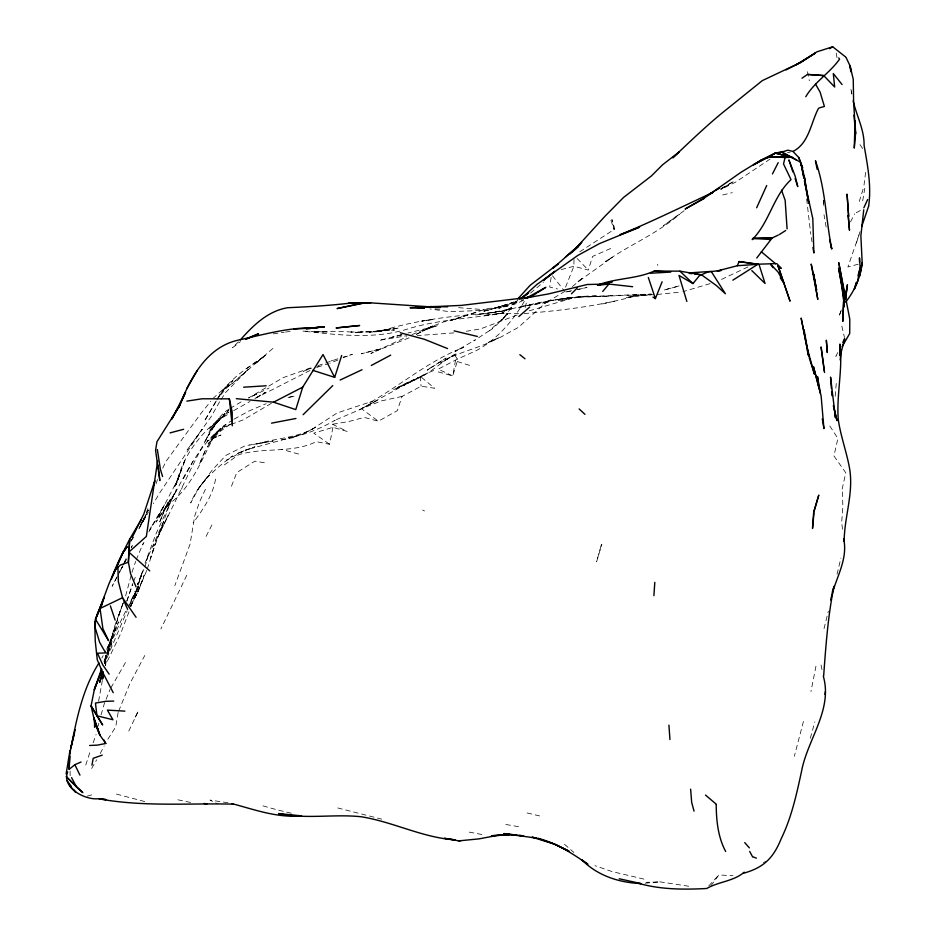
<?xml version="1.0" encoding="UTF-8"?>
<svg xmlns="http://www.w3.org/2000/svg" width="936" height="936" viewBox="0 0 936 936"><rect width="100%" height="100%" fill="white"/><g stroke="black" fill="none" stroke-linecap="round" stroke-linejoin="round"><path stroke-width="0.7" stroke-dasharray="4.68 3.51" d="M574.002 259.459L573.873 266.269L565.215 288.019M105.417 665.063L105.826 655.247L104.68 663.647M438.224 371.873L452.708 375.921L457.259 361.542L457.376 359.143L453.433 353.036L454.089 352.72M835.193 396.279L836.421 381.502M864.01 185.152L865.999 169.124M551.129 277.384L549.736 287.095L557.54 288.978M102.352 680.484L98.21 703.299M862.699 200.795L864.782 188.288M118.158 712.483L115.713 726.874L106.879 740.809M455.528 360.278L452.708 375.921L438.188 369.17L457.376 359.143L476.295 350.59C497.964 338.961 513.618 320.042 525.681 299.087M205.429 489.247L199.368 502.328L194.77 515.853L190.031 544.272L174.821 585.702M815.958 666.198L810.95 691.54M224.371 464.899L238.668 454.732C263.929 446.998 292.126 453.632 316.286 441.652L329.612 444.307L332.947 427.331L332.467 424.254L348.449 421.621L364.174 417.386L378.355 421.212L397.32 410.67L402.059 396.419L421.106 386.205L434.561 388.241L420.205 376.284L434.772 369.989M579.77 251.784L614.051 229.531L611.945 219.515L614.823 229.074L614.203 228.77M842.131 489.177L845.793 472.785L833.917 455.949L837.907 438.434L829.495 425.541M105.253 665.683L107.184 657.388L127.179 610.775M837.03 574.236L840.926 558.09M98.14 726.055L98.83 723.247M824.019 628.653L828.337 611.22M525.166 307.534L527.167 299.614M803.439 721.457L794.336 756.265M125.623 595.928L130.911 576.272M126.781 601.146L132.584 583.889M810.319 738.235L814.858 721.89M215.572 479.068C212.741 495.67 202.901 509.523 193.167 522.826M101.065 714.882L104.259 703.837L110.156 689.188M131.04 606.411L143.372 568.69M126.886 601.076L132.9 583.713M144.916 566.935L148.567 554.603L146.332 560.57L163.496 521.656L169.299 505.147L155.996 533.836L145.045 563.144M140.283 578.893L142.108 572.844L137.276 584.918L143.816 569.497M142.108 572.844L134.398 597.203L139.148 585.023L130.829 605.674M859.283 201.497L863.191 188.815M561.19 269.568L573.873 266.269L588.311 270.071L592.593 256.417L611.758 247.993M858.242 264.198L847.911 266.994L858.932 234.994M856.393 243.067L860.044 231.648M156.066 483.889L157.763 478.635M85.761 765.028L90.745 749.654M179.63 474.306L176.401 484.146C183.117 453.656 203.451 429.214 228.852 412.004L213.174 424.932L208.775 429.659L218.813 418.626L208.435 432.923L219.726 417.222L224.347 412.191L228.887 409.207M122.873 603.568L108.248 647.349L113.104 633.532L106.844 649.303L112.694 637.182L105.277 651.971M104.352 663.671L110.916 640.914L118.474 621.913L107.745 650.403M131.953 572.399L135.673 561.389M136.141 560.009L143.138 543.465M103.966 661.413L106.213 654.849M106.657 653.539L112.297 637.357L106.844 653.117M93.167 742.763L96.08 734.503M120.124 611.196L110.378 642.424L114.52 626.558L123.657 601.883M177.501 480.835L185.41 459.003L175.582 485.269L180.426 471.978L174.576 487.071L178.343 478.401L157.353 518.649L164.572 504.539L150.052 529.074M118.661 711.149L129.964 683.397L144.752 655.516M841.288 309.991L838.913 316.403L840.984 311.395M118.544 615.432L123.646 601.907M128.981 611.84L120.44 634.14L105.288 665.438M144.238 517.959L142.681 521.949L148.286 510.284L144.998 516.321M146.308 512.647L147.865 508.657M231.461 486.229L236.82 472.528L254.873 461.155L267.591 463.285M128.747 607.031L134.948 591.388M146.706 570.457L137.826 591.926L130.092 607.207L138.165 591.084L144.261 575.172L137.826 591.926L138.165 591.084L130.361 606.797M147.233 569.135L155.434 543.149L150.45 558.219L163.718 521.317L157.81 537.1L168.106 515.537L153.094 546.683M133.836 580.765L135.264 577.29M104.797 659.892L111.817 643.711L104.458 663.273C109.723 644.951 117.456 627.483 126.079 610.518M160.36 530.993C177.501 498.654 191.669 464.899 209.746 433.052L204.855 441.382L213.443 426.477L228.688 410.143L213.443 426.477L208.705 434.667L217.14 422.183L212.636 427.846L224.722 413.478L218.989 420.018L228.793 413.759M169.159 505.452L176.389 489.235M181.455 489.259L182.239 487.492M186.767 575.266L160.887 628.969M135.299 717.14L138.341 710.904L128.595 731.531M129.964 604.422L138.505 586.158L128.677 605.358M124.195 562.735L126.524 557.762M119.562 572.118L122.78 565.718M123.376 564.443L126.372 558.078M117.913 575.219L122.628 566.046M142.752 544.857L143.98 542.272M148.859 531.894L161.366 510.611M162.747 468.129L165.871 461.565L200.807 413.595L210.717 401.38M149.456 530.455L151.304 526.699M837.732 352.579L835.848 356.359L837.416 353.925M206.084 536.41L212.519 523.786M850.543 221.867L854.603 213.923M117.281 576.447L112.133 586.275L116.86 577.266M100.21 753.55L104.212 745.91M143.77 518.579L148.508 509.898M121.586 568.257L122.955 565.765M123.634 564.513L126.372 559.529M139.558 527.553L145.817 516.181L139.207 528.196M121.13 569.088L122.464 566.643M125.132 561.775L126.465 559.342M233.041 419.843C200.421 438.82 185.749 474.716 167.977 506.025L176.331 490.499L161.986 513.958L170.621 499.087L169.919 500.152M183.374 478.764L192.956 461.506M110.869 687.913L126.161 661.342M138.867 528.817L148.274 512.425M219.609 401.801L210.752 417.257L187.13 449.947L202.258 429.273L159.202 493.67L153.375 503.662M101.79 658.067L103.182 655.633M91.658 768.456L96.665 759.786M140.388 524.78L144.366 517.971L140.037 525.19M169.322 504.106L165.005 508.342L170.247 503.159C192.687 485.62 201.872 458.792 214.929 434.784L207.347 447.022L209.945 442.623L222.745 427.764L213.127 436.363L208.155 443.956L220.311 428.711L225.342 424.804L211.279 437.568L220.311 428.711L212.917 436.679M170.621 499.087L156.019 522.089L166.257 507.16M215.666 401.778L204.376 421.188L217.866 398.432M218.603 397.274L223.798 389.189L218.065 398.022L232.97 380.484L213.42 398.046M223.798 389.189L216.391 400.655C226.886 380.028 247.42 367.86 265.801 355.154L254.908 363.94L273.534 347.888M130.689 541.113L132.924 537.755M221.001 399.543L226.009 392.102L248.262 369.299L232.877 382.941L222.335 390.452L232.877 382.941L257.026 362.115L254.908 363.94M130.923 541.148L134.948 535.322M516.227 301.123L501.556 320.615L507.476 314.145M710.927 885.76L718.871 874.949L733.04 875.722M708.763 885.912L718.871 874.949M238.399 341.862L232.491 347.759L240.435 341.687M495.834 325.716L507.604 314.04L489.399 330.794L492.628 328.594L473.873 340.809L475.055 340.096L454.99 351.491L463.729 347.338C429.109 360.571 400.877 385.141 368.913 403.194L372.341 401.275L337.206 412.928L312.659 428.887L302.316 434.327L245.361 450.157L254.943 446.811L236.024 454.054L244.495 450.462L226.547 460.219L232.584 455.902C215.736 468.491 198.748 482.894 190.698 502.936L199.602 486.673L209.325 474.903L197.625 489.82L212.086 470.235L225.775 455.469L245.185 445.758L273.183 441.031L249.643 445.033M572.376 286.627L583.245 277.372L577.243 282.356L612.46 257.224L605.136 261.589L612.46 257.224M530.583 293.073L543.5 282.11M684.099 210.764L663.367 225.728L679.513 214.227C658.581 232.69 632.771 243.337 609.874 258.792M246.648 368.69L266.257 354.826M213.127 436.363L229.999 424.499M517.269 300.772L511.559 304.762L518.567 301.345L498.724 308.283L516.11 303.697L524.932 299.637M234.164 419.082L249.07 410.951L266.152 403.709M770.082 159.05L735.684 182.087L720.931 189.435M230.034 408.459L242.494 401.076M233.696 410.623L250.017 401.462M271.358 403.346L243.278 419.843L231.882 424.102M256.827 397.461L265.461 392.278L256.066 397.858M408.623 383.011L393.635 389.598L408.623 383.011L418.731 377.337L398.432 386.989L414.543 379.443L404.048 384.474L412.799 381.057L425.424 374.306L409.161 382.52L425.424 374.306M722.124 188.37L734.152 181.139L719.41 189.481M721.258 188.955L728.828 184.638L720.591 189.154M256.756 393.998L248.485 397.999L282.988 377.711L311.337 367.614M265.567 442.201L256.838 443.933C276.471 437.99 298.21 438.048 316.064 426.991L302.316 434.327L288.382 437.931C305.019 435.1 320.521 428.489 335.146 420.252L333.625 420.826L359.763 409.652L377.231 400.409L361.799 408.505M359.763 409.652L404.984 384.731L402.574 385.913M856.253 212.694L862.442 209.418M565.098 291.19L544.296 303.732L546.507 302.035L518.439 327.331L501.275 336.855L488.077 342.506L498.537 337.861C481.829 347.303 462.688 350.895 445.782 359.752L450.169 357.26L440.68 362.911L457.014 353.211C442.166 360.535 431.005 373.569 415.35 379.419M416.707 334.14L433.052 325.997L426.956 328.466L443.278 322.042L463.858 316.251M254.884 398.549L309.98 370.48M416.227 334.374L422.148 331.449M747.958 266.935L719.55 280.344M433.052 325.997L422.347 331.204L433.134 326.839L428.559 328.325L437.872 325.646L407.956 333.005M252.217 396.197L269.077 388.03M763.343 862.582L765.94 861.366M521.258 300.479L523.61 299.391M409.102 337.826L384.052 347.899L361.319 353.785L381.794 348.59L370.89 353.469L406.844 336.843M337.837 360.056L329.788 363.262M343.138 357.716L352.381 354.334L343.149 357.154M232.467 423.388L223.809 427.108L230.537 424.605M411.945 334.62L432.49 326.196M311.021 368.152L303.311 371.323L311.337 368.164M517.187 314.976L480.507 328.922L466.327 331.274M337.873 358.769L317.912 365.672M476.038 312.179L450.239 320.755L486.65 308.821L509.406 305.604L492.874 308.669L512.811 302.679L483.912 311.407L503.346 305.557M332.596 360.372L331.051 360.91M502.059 306.002L517.737 300.62M710.167 283.596L682.929 291.693M316.473 367.251L318.86 366.421M317.398 367.146L328.407 363.695M529.214 310.822L571.405 298.444L558.23 300.678L578.389 297.25L597.823 295.87C556.206 295.741 516.59 309.886 475.687 314.987L500.093 311.489L511.887 308.88L491.037 312.776L506.633 310.623M87.165 796.138L92.161 794.758M679.103 285.913L663.823 290.09L678.319 286.24M401.322 334.819L391.54 337.428L403.545 334.363M524.172 313.572C562.805 310.436 601.696 305.686 639.101 294.969L625.564 297.625L651 294.758L633.836 295.343L654.545 294.653M389.587 329.027L369.381 332.455L390.464 328.852L379.033 331.695C415.128 319.983 453.024 315.912 490.651 312.823M401.673 334.831L379.103 340.4L406.762 335.731M722.721 194.957L732.338 192.652M787.492 152.732L790.253 152.088M577.945 289.54L587.036 287.481L577.29 289.528M602.07 304.001L616.882 300.631M541.921 302.106L518.088 307.195M288.019 397.566L295.039 396.033L288.265 397.344M402.059 396.419L381.163 400.947L361.507 408.728L378.355 421.212M571.603 290.745L564.759 292.196L571.264 290.967M281.291 439.897L297.367 436.89M376.307 331.73L399.309 327.892L379.314 331.192L394.547 330.01L360.43 332.069L376.307 331.73L350.906 332.023L361.904 332.69L341.453 331.426L312.53 331.8L327.378 332.058L302.597 331.11C337.603 334.795 373.288 339.663 407.71 328.992C438.586 319.351 471.124 318.591 502.784 313.197L483.421 315.49L504.153 313.139L498.046 313.443L518.556 313.618M273.277 333.871L284.17 332.268M285.527 332.069L292.336 331.063M491.143 312.764L500.093 311.489M453.937 332.888L417.304 335.591M657.224 294.466L681.548 291.997M582.367 296.794L562.407 298.713L582.367 296.794L651.374 294.009M645.126 883.174L659.517 881.911L646.378 882.32M577.793 297.192L636.199 295.004M632.525 295.191L651.526 294.278M588.206 296.852L609.383 296.15M435.123 308.845L440.645 309.301M458.64 307.675L489.867 310.108L449.514 311.7L429.858 308.938M659.775 881.817L691.037 886.603M505.826 824.487L520.404 826.979M144.706 801.544L114.672 793.623M469.252 832.116L483.748 834.83M177.934 799.8L191.33 802.608M643.945 879.115L611.933 871.533L594.968 865.683M227.998 802.749L209.98 800.093L217.491 803.767M527.108 812.963L542.482 816.625M337.732 807.955L381.712 819.129M298.619 454.054L281.385 449.268M457.259 361.542L471.99 366.093M332.467 424.254L347.174 431.438L332.947 427.331L313.782 433.157L329.612 444.307M422.674 510.038L424.499 510.974M564.49 844.272L573.932 852.509M577.126 258.511L588.311 270.071M552.415 275.746L564.057 290.558M859.95 144.647L863.647 150.064M657.446 264.35L657.891 265.473M610.939 220.334L614.051 229.531M826.137 226.968L823.996 214.66M841.838 326.102L844.471 337.533M807.487 71.674L809.336 80.73M821.047 664.993L822.452 671.919M851.842 93.963L850.777 88.487L851.772 93.974M836.234 53.071L837.147 58.582M811.325 237.615L812.015 241.816M842.529 529.273L841.686 522.346L842.891 506.528L842.365 490.487M823.306 200.257L823.657 203.147M806.645 199.029L810.751 234.129M420.205 376.284L421.106 386.205M823.516 200.55L823.727 203.252M823.352 200.725L823.668 207.698M70.095 771.018L70.165 776.529M291.283 813.185A155.61 39.803 22.8 0 1 259.892 804.925M601.017 545.91L596.583 561.834L601.836 544.225L601.017 545.91M161.589 517.292L159.155 523.329L167.93 502.082L161.589 517.292M205.358 450.321L199.274 464.467L205.627 449.783L205.358 450.321M132.35 545.337L131.192 547.817L132.35 545.337M429.975 368.187L427.19 370.223L446.109 358.079L429.975 368.187M511.816 307.102L501.883 313.069L511.816 307.102M216.672 436.656L206.891 441.09L221.001 435.029L216.672 436.656M523.938 306.201L517.163 308.166L523.938 306.201L549.338 301.86L523.938 306.201M550.485 300.538L544.857 301.72L570.644 297.519L550.485 300.538M431.227 319.679L421.539 321.13L434.245 319.293L431.227 319.679"/><path stroke-width="1.4" d="M844.494 292.582L844.506 289.75L845.29 298.385M96.864 615.104L104.376 597.074L95.495 619.187L95.238 627.892L99.637 642.307L105.663 652.907L97.484 653.234L102.796 664.946L109.138 674.142M839.592 355.598L839.955 344.05C842.973 369.252 836.433 394.009 838.223 419.129C840.516 435.825 846.565 451.667 849.537 468.211C853.854 493.003 844.307 516.824 844.155 541.371C847.302 562.279 834.421 580.273 830.712 600.023M823.294 676.073C832.981 709.944 807.382 739.487 801.532 771.381C796.594 794.243 791.552 817.409 781.267 838.562C773.37 858.136 763.682 867.707 743.266 873.311M94.723 621.247L95.238 640.844L97.262 659.786L102.305 671.627L113.244 692.687M74.693 764.852L69.147 769.31L69.72 756.23M69.849 753.328C76.003 722.311 81.666 690.183 98.994 662.945M653.913 595.67L654.802 582.344M813.583 513.291L812.53 528.43L814.109 511.372L818.789 495.097L813.677 511.922M863.741 209.828L860.874 235.884L862.196 263.028C860.582 277.372 854.591 290.815 845.688 302.106M823.657 675.921C825.856 645.898 827.95 615.689 834.011 586.264L832.256 592.195M157.657 460.875L146.355 536.433L128.829 552.1L128.396 562.208L130.56 573.674L136.059 586.86M868.643 206.131C871.568 185.761 867.578 165.415 864.092 145.419C864.396 129.601 856.498 115.783 853.176 100.819M840.142 359.915L841.066 352.696L844.67 338.692L842.774 342.482M845.571 298.444L847.419 284.766L845.477 298.935M103.334 673.452L102.562 679.045L103.358 674.891M824.99 694.477L825.388 691.587M66.14 773.955L69.978 750.415L69.147 769.31M91.95 765.192L93.191 758.312L102.235 755.13M859.529 262.103L859.494 257.868L860.149 267.825L857.645 281.151L854.404 289.013L856.194 282.391M859.634 276.202L862.196 262.7M100.433 674.762L101.685 669.38M74.143 734.093L70.808 748.051L75.219 729.635M778.939 153.048L787.878 150.158L793.003 151.445L798.7 157.459L800.666 162.384L791.938 157.283L785.082 157.529L783.514 163.94L791.014 179.642C773.159 196.209 769.474 222.312 752.216 239.663L752.801 238.458L772.141 237.978L778.179 235.135M100.316 674.54L101.404 670.457M857.996 275.769L860.149 267.825M859.611 272.107L862.126 263.145M153.574 485.667L154.732 481.701M312.706 370.305L334.667 377.372L323.014 354.533L302.737 387.141L295.764 409.605L273.569 402.188L236.305 398.666M154.826 480.671L143.816 514.039L132.222 537.439M768.339 157.271L786.275 157.061L768.339 157.271L775.382 153.118L782.812 151.515M102.948 671.814L99.614 682.473L103.018 671.966M100.854 607.417L102.141 603.346L95.495 619.187L108.541 640.633L102.913 628.711L100.035 608.505L122.534 597.683L118.381 581.736L117.877 567.274L120.393 565.051L128.396 562.208L129.718 539.113L141.231 519.597M334.667 377.372L341.675 355.493M861.728 226.418L868.631 206.166M100.877 607.054L102.141 603.346M101.591 668.83L94.337 689.844L101.392 671.545L94.618 688.194L91.073 705.884L93.682 717.362L99.941 735.24L105.791 743.476L97.344 745.126L89.634 745.477M99.602 608.985L108.822 584.169L119.434 559.435L129.718 539.113L128.829 552.1L149.748 570.878M67.673 771.954C61.448 787.679 84.661 799.835 97.613 798.794L105.873 799.566L99.333 798.888C143.489 806.984 188.429 803.065 233.005 804.141M111.454 578.928L122.862 552.802L126.711 547.034M653 297.086L655.387 298.619L662.103 281.806M717.502 270.878L737.357 265.73L739.019 261.577L758.148 264.186L775.944 263.636M95.495 619.187L102.679 602.105M294.044 329.074L315.83 327.857C289.095 327.062 263.706 334.62 237.919 340.201C205.838 347.467 189.762 379.466 178.811 407.406L185.597 392.395L171.744 419.094L179.104 406.458M818.24 108.822C810.798 123.248 808.95 143.348 793.003 151.445M766.701 185.527L756.651 207.769M111.77 577.477L122.862 552.802L126.957 546.729L125.471 548.976M863.846 207.804L867.625 199.555M772.457 173.921L778.202 162.653M180.145 404.89L156.956 441.745L155.575 450.38L159.834 480.601L158.149 465.215M197.297 370.457L186.779 388.569M842.119 346.624L849.712 333.508L849.783 319.129L838.773 262.642L844.366 294.091M767.836 157.833L768.491 156.768L785.082 157.529M756.756 258.008L772.141 237.978L752.801 238.458L770.48 239.499M122.862 552.802L126.886 546.975M517.772 298.947L530.139 285.304L558.312 263.718L552.907 268.211L579.723 244.776L565.414 257.061M805.756 96.736C814.566 81.888 829.682 73.043 839.557 59.202L838.75 57.927M686.848 301.462L678.986 275.441L692.991 283.561L699.367 275.734L707.897 271.931L721.246 270.41L717.385 271.031M602.714 291.482L608.88 284.053L632.642 286.72M572.598 251.796L605.147 216.064L623.505 197.484L651.351 175.991L662.559 164.806L679.056 151.983L672.773 157.821C690.405 141.266 707.815 124.301 726.804 109.231L762.349 80.601L800.432 62.572L815.314 53.095L796.068 64.783M114.461 571.042L117.877 567.274M332.783 385.597L303.1 414.718M240.376 339.897C253.083 325.506 267.871 310.986 287.644 307.722C308.541 306.786 329.437 305.604 350.216 303.124L370.703 302.855L440.283 307.534M574.447 249.912L581.782 242.482M571.475 293.775L577.29 287.937M521.141 298.713L536.913 284.439L577.886 255.388L599.344 243.664L639.58 227.144L620.053 234.749C651.304 221.937 681.513 206.961 712.156 192.781M518.825 316.543L529.694 307.066M569.673 254.218L571.884 252.31M574.096 250.403L578.53 246.601M521.13 298.9L528.676 292.816L519.55 299.181M744.249 872.165C733.578 881.396 718.427 881.642 706.774 888.486C683.093 889.762 659.131 889.621 636.164 882.636M732.876 280.156L757.797 264.326L739.019 261.577M802 78.203L807.557 74.424L823.703 75.57L807.557 74.424M709.839 194.15L713.302 191.903M715.607 190.394L719.059 188.148L705.662 196.443M538.001 292.371L545.852 287.317L525.95 298.303M779.267 234.608L785.643 230.548M533.403 295.191L536.855 293.073M829.542 48.684L832.701 46.8L845.36 56.757M598.034 284.965C616.145 277.992 636.691 279.057 654.241 271.054L679.899 271.159L701.497 274.81L716.508 285.655L725.388 293.752L711.196 271.405L689.458 272.879M707.897 195.226L712.355 192.804M371.311 365.473L390.698 355.142M796.571 160.185L781.548 152.03L792.862 157.763L775.394 153.118L753.457 164.841L775.382 153.118L791.938 157.283M704.422 198.35L685.105 209.032L704.597 197.812L740.622 172.528L760.523 160.337L775.394 153.118M273.569 402.188L302.737 387.141M786.041 69.896L800.432 62.572L816.964 51.808L832.701 46.8M340.107 380.051L362.033 369.743M245.595 339.429L258.5 333.789L245.688 339.054M74.962 764.653L81.046 762.021M526.547 298.362L533.157 295.694L524.581 298.268M760.886 160.196L768.631 157.131M186.849 401.123L202.117 398.783L229.343 398.853L232.21 412.132L232.268 425.763L229.343 398.853M170.095 432.877L183.608 429.285M598.069 285.059L612.132 281.888L597.332 285.082M818.824 108.061L824.394 106.435L820.123 92.184L815.513 84.088M271.534 423.154L295.951 418.486M306.493 329.062L310.647 328.477M313.42 328.08L324.406 326.734L305.861 328.431M312.039 328.126L317.573 327.483M600.339 285.024L607.452 284.216M312.027 328.138L324.406 326.734M755.34 264.49L758.148 264.186M232.058 803.638C254.803 809.734 277.512 818.076 301.556 815.864L278.565 813.571C305.908 819.456 333.614 813.852 361.039 816.742C393.073 821.773 422.557 837.767 455.107 839.838L444.389 838.305L458.722 840.867L478.963 838.878L496.244 835.637L509.64 834.608L491.458 835.743L509.359 834.643L523.692 835.86L519.433 835.38M458.722 840.867L461.038 840.645M737.357 265.73L757.797 264.326M243.629 387.2L266.198 385.784M650.415 273.218L670.738 272.084L654.241 271.054M113.747 701.087L105.733 701.31L95.449 703.076L96.958 715.794L102.656 724.979L91.073 705.884L96.958 715.794L112.928 719.749L107.406 710.096L124.874 711.138M608.88 284.053L587.258 284.497L548.379 293.962L530.63 297.098L461.623 305.37L410.05 307.745L424.078 308.108M430.01 306.563L447.548 306.821M424.113 307.769L419.913 307.558L424.066 307.909M516.59 835.052L503.79 833.578L536.188 838.083M689.27 273.382L691.996 273.698M694.711 274.026L701.497 274.81M424.113 308.236L415.502 307.207L423.142 307.991M204.118 803.474L206.914 803.965M536.246 838.001L532.186 837.17L555.82 844.6L568.959 851.093L553.539 843.757L537.603 838.282C556.3 842.856 572.317 853.457 587.878 864.302L581.899 859.833C597.297 875.616 619.164 882.707 640.809 883.549L619.222 878.764M477.348 336.445L454.1 330.864M400.257 332.725L424.464 339.312L447.548 348.578M752.708 856.779L756.393 858.136M519.866 354.674L524.979 358.78M761.284 251.749L775.675 263.8M777.91 265.59L789.961 300.959L777.91 265.59L781.209 268.433L776.88 263.659M705.498 795.073L716.239 804.188M76.424 786.93L82.813 792.628L66.187 776.611L76.424 786.93L71.581 777.629M579.115 408.938L584.953 414.332M679.899 271.159L692.991 283.561M751.783 270.562L765.051 283.479L759.225 265.075M823.809 75.676L834.666 87.013L833.309 73.57L842.084 84.544M69.826 785.702L75.734 792.371L73.991 790.019M744.728 842.611L749.362 847.864M67.029 780.659L71.382 786.509M136.071 617.315L122.534 597.683L127.6 609.301M773.031 267.626L770.62 264.209L778.202 272.189L784.298 283.585L780.273 277.887M800.619 164.385L802.69 167.918L798.7 157.459M97.871 728.922L94.559 722.861L93.682 717.362L99.941 735.24L94.559 722.861L94.594 727.354M103.814 739.838L105.791 743.476M749.701 851.456L752.509 856.674M845.957 57.26L850.099 65.965L853.246 79.267L853.609 101.778L855.562 133.649L854.275 148.087L855.036 120.615L855.562 133.649L853.983 115.163M725.657 851.467C718.006 837.182 716.309 820.521 716.215 804.562M75.172 765.391L79.958 775.137M781.537 190.184L785.152 200.292L787.082 228.899M110.378 605.92L115.151 620.112M648.32 277.477L655.387 298.619M792.897 171.92L788.908 159.927L795.12 176.026L797.776 186.592L795.12 178.589M809.242 357.856L814.46 374.189L806.773 346.73L801.146 318.076L808.809 356.499L807.265 350.474M162.571 476.518L160.407 469.345L157.365 449.584M694.044 811.161L691.669 802.339L690.628 789.153M803.872 177.781L801.005 163.414L804.574 177.723L808.704 203.077L804.527 181.034M834.421 410.143L836.995 420.673L833.356 405.534M833.531 406.399L834.128 408.892M829.612 239.838L831.718 248.824C825.821 219.422 825.634 189.236 815.455 160.758L817.14 169.252M831.32 247.081L831.718 248.824M824.546 372.481L821.083 346.964L824.288 371.042M804.445 180.648L812.811 218.696L813.875 253.012L812.951 247.42M801.005 163.414L803.989 178.32M808.809 356.499L804.059 329.706M834.725 413.724L835.438 417.585L830.56 377.114L831.414 388.545M843.722 538.984L844.155 541.371M844.705 296.607L845.079 299.122M850.918 71.534L850.099 65.965L850.906 71.674M804.574 177.723L805.896 187.808M822.288 418.837L823.937 428.618L821.118 395.963L813.442 366.643L820.509 393.623L817.491 376.553L818.871 388.136M843.453 299.579L842.072 286.486L838.609 268.047L843.769 297.999L844.213 306.844L843.757 302.48M831.624 391.4L831.94 395.694M668.924 725.131L669.942 739.545M843.769 297.999L842.786 321.247L843.769 297.999M554.709 271.393L543.336 280.472L554.709 271.393M359.763 303.638L337.03 308.587L365.45 302.773L370.703 302.855L348.648 303.229L365.45 302.773L359.763 303.638M347.97 326.676L336.059 327.963L359.658 325.506L347.97 326.676M814.601 280.133L811.196 264.069L817.807 299.415L813.618 273.955L816.59 289.903L814.601 280.133M849.478 230.174L848.192 215.409L849.478 230.174M827.307 352.462L826.348 340.388L827.307 352.462M848.051 207.687L847.057 194.115L848.648 216.567L848.051 207.687"/></g></svg>
